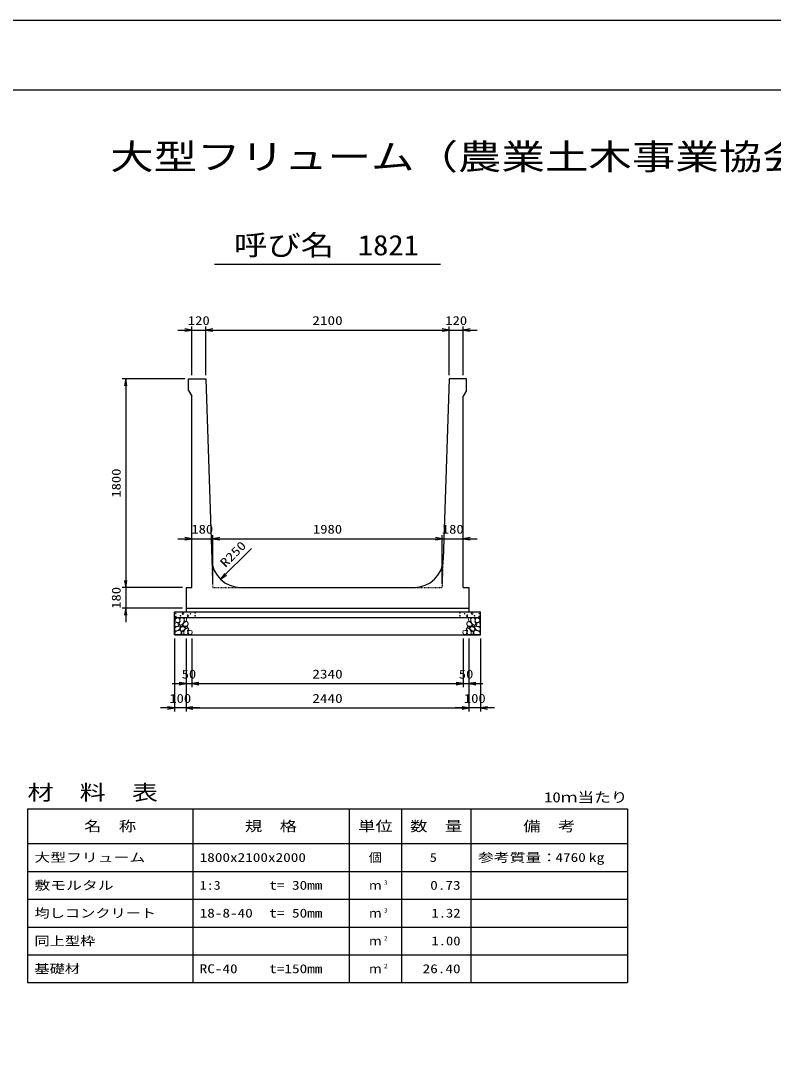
# Model space of a CAD drawing. Units: millimetres at full size. Extents: x 0 to 25230, y 0 to 17820.
# Drawn here: x 8469 to 14960, y 8910 to 17820 of the extents above; entities that cross this region are included whole.
import ezdxf
from ezdxf.enums import TextEntityAlignment as Align

# ---------------------------------------------------------------- set-up
doc = ezdxf.new("R2010")
doc.units = ezdxf.units.MM
doc.linetypes.add('DASHED_SPACED', pattern=[12, 6, -6])
for name, color, linetype, lineweight in [('0_2', 7, 'Continuous', 25), ('D-DCR-HCHn', 4, 'Continuous', 9), ('D-MTR-FRAM', 7, 'Continuous', 25), ('D-MTR-LINE', 7, 'Continuous', 25), ('D-STR-DIM', 7, 'Continuous', 25), ('D-STR-STRn', 1, 'Continuous', 25), ('D-TTL', 2, 'Continuous', 25), ('D-TTL-TXT', 7, 'Continuous', 25)]:
    doc.layers.add(name, color=color, linetype=linetype, lineweight=lineweight)
doc.layers.add('D-MTR', color=7, linetype='Continuous')
doc.layers.add('D-MTR-TXT', color=7, linetype='Continuous')
doc.styles.add('ＭＳ ゴシック', font='')
doc.styles.get('ＭＳ ゴシック').set_extended_font_data('MS Gothic')

# ---------------------------------------------------------------- blocks, each defined once
blk = doc.blocks.new('open_arrow')
at = {"color": 0, "linetype": 'Continuous', "lineweight": -2}
blk.add_lwpolyline([(7.5, 1.25), (0, 0), (7.5, -1.25)], dxfattribs=at)

msp = doc.modelspace()

# ---------------------------------------------------------------- linework, layer by layer
at = {"layer": '0_2'}
for p, q in [((9895, 12490), (9895, 12070)), ((9945, 12490), (9945, 12070)), ((9945, 12490), (9945, 12070)), ((12285, 12490), (12285, 12070)), ((9775, 12100), (10065, 12100)), ((9945, 12100), (12285, 12100))]:
    msp.add_line(p, q, dxfattribs=at)
at = {"layer": 'D-DCR-HCHn'}
for points in [[(9833.399, 12663.696), (9817.796, 12667.163), (9803.928, 12660.228), (9802.194, 12644.626), (9805.661, 12632.491), (9822.997, 12627.29), (9835.132, 12627.29), (9840.333, 12635.958), (9840.333, 12655.028)], [(9847.267, 12665.429), (9842.067, 12649.827), (9843.8, 12632.491), (9831.665, 12613.421), (9847.267, 12604.753), (9864.603, 12613.421), (9875.005, 12627.29), (9878.472, 12649.827), (9875.005, 12661.962), (9864.603, 12667.163)], [(9880.206, 12661.962), (9880.206, 12641.159), (9888.874, 12635.958), (9897.542, 12641.159), (9899.275, 12653.294), (9897.542, 12663.696), (9885.407, 12667.163)], [(12349.794, 12661.962), (12349.794, 12641.159), (12341.126, 12635.958), (12332.458, 12641.159), (12330.725, 12653.294), (12332.458, 12663.696), (12344.593, 12667.163)], [(12382.733, 12665.429), (12387.933, 12649.827), (12386.2, 12632.491), (12398.335, 12613.421), (12382.733, 12604.753), (12365.397, 12613.421), (12354.995, 12627.29), (12351.528, 12649.827), (12354.995, 12661.962), (12365.397, 12667.163)], [(12396.601, 12663.696), (12412.204, 12667.163), (12426.072, 12660.228), (12427.806, 12644.626), (12424.339, 12632.491), (12407.003, 12627.29), (12394.868, 12627.29), (12389.667, 12635.958), (12389.667, 12655.028)], [(9800.46, 12620.356), (9795.26, 12604.753), (9802.194, 12594.352), (9819.53, 12592.618), (9831.366, 12597.699), (9826.464, 12609.954), (9829.932, 12616.889), (9822.997, 12623.823), (9812.596, 12627.29)], [(9833.366, 12562.757), (9846.208, 12582.019), (9844.603, 12586.834), (9826.946, 12591.65), (9810.894, 12590.045), (9799.658, 12580.414), (9798.052, 12569.177), (9799.658, 12557.941), (9812.499, 12554.731)], [(9850.735, 12604.753), (9842.067, 12597.819), (9845.534, 12592.618), (9857.669, 12592.618), (9862.87, 12594.352), (9866.337, 12601.286), (9861.136, 12606.487)], [(9878.311, 12562.757), (9886.337, 12582.019), (9879.916, 12590.045), (9860.654, 12590.045), (9852.628, 12586.834), (9844.603, 12575.598), (9844.603, 12565.967), (9852.628, 12553.125), (9862.259, 12551.52)], [(9876.739, 12623.823), (9868.071, 12603.02), (9875.005, 12594.352), (9895.808, 12594.352), (9904.476, 12597.819), (9913.144, 12609.954), (9913.144, 12620.356), (9904.476, 12634.224), (9894.074, 12635.958)], [(9905.599, 12524.232), (9910.415, 12538.679), (9908.81, 12554.731), (9920.046, 12572.388), (9905.599, 12580.414), (9889.548, 12572.388), (9879.916, 12559.546), (9876.706, 12538.679), (9879.916, 12527.443), (9889.548, 12522.627)], [(9902.389, 12580.414), (9910.415, 12586.834), (9907.204, 12591.65), (9895.968, 12591.65), (9891.153, 12590.045), (9887.942, 12583.624), (9892.758, 12578.808)], [(12324.401, 12524.232), (12319.585, 12538.679), (12321.19, 12554.731), (12309.954, 12572.388), (12324.401, 12580.414), (12340.452, 12572.388), (12350.084, 12559.546), (12353.294, 12538.679), (12350.084, 12527.443), (12340.452, 12522.627)], [(12353.261, 12623.823), (12361.929, 12603.02), (12354.995, 12594.352), (12334.192, 12594.352), (12325.524, 12597.819), (12316.856, 12609.954), (12316.856, 12620.356), (12325.524, 12634.224), (12335.926, 12635.958)], [(12327.611, 12580.414), (12319.585, 12586.834), (12322.796, 12591.65), (12334.032, 12591.65), (12338.847, 12590.045), (12342.058, 12583.624), (12337.242, 12578.808)], [(12351.689, 12562.757), (12343.663, 12582.019), (12350.084, 12590.045), (12369.346, 12590.045), (12377.372, 12586.834), (12385.397, 12575.598), (12385.397, 12565.967), (12377.372, 12553.125), (12367.741, 12551.52)], [(12379.265, 12604.753), (12387.933, 12597.819), (12384.466, 12592.618), (12372.331, 12592.618), (12367.13, 12594.352), (12363.663, 12601.286), (12368.864, 12606.487)], [(12396.634, 12562.757), (12383.792, 12582.019), (12385.397, 12586.834), (12403.054, 12591.65), (12419.106, 12590.045), (12430.342, 12580.414), (12431.948, 12569.177), (12430.342, 12557.941), (12417.501, 12554.731)], [(12429.54, 12620.356), (12434.74, 12604.753), (12427.806, 12594.352), (12410.47, 12592.618), (12398.634, 12597.699), (12403.536, 12609.954), (12400.068, 12616.889), (12407.003, 12623.823), (12417.404, 12627.29)], [(9839.787, 12522.627), (9851.023, 12527.443), (9854.234, 12543.494), (9847.813, 12554.731), (9836.577, 12557.941), (9822.13, 12556.336), (9806.078, 12549.915), (9798.052, 12540.284), (9798.052, 12529.048), (9802.868, 12522.627), (9822.13, 12524.232)], [(9875.101, 12527.443), (9875.101, 12546.705), (9867.075, 12551.52), (9859.049, 12546.705), (9857.444, 12535.469), (9859.049, 12525.837), (9870.285, 12522.627)], [(9918.441, 12525.837), (9932.887, 12522.627), (9945.729, 12529.048), (9947.334, 12543.494), (9944.124, 12554.731), (9928.072, 12559.546), (9916.836, 12559.546), (9912.02, 12551.52), (9912.02, 12533.863)], [(12311.559, 12525.837), (12297.113, 12522.627), (12284.271, 12529.048), (12282.666, 12543.494), (12285.876, 12554.731), (12301.928, 12559.546), (12313.164, 12559.546), (12317.98, 12551.52), (12317.98, 12533.863)], [(12354.899, 12527.443), (12354.899, 12546.705), (12362.925, 12551.52), (12370.951, 12546.705), (12372.556, 12535.469), (12370.951, 12525.837), (12359.715, 12522.627)], [(12390.213, 12522.627), (12378.977, 12527.443), (12375.766, 12543.494), (12382.187, 12554.731), (12393.423, 12557.941), (12407.87, 12556.336), (12423.922, 12549.915), (12431.948, 12540.284), (12431.948, 12529.048), (12427.132, 12522.627), (12407.87, 12524.232)]]:
    msp.add_lwpolyline(points, close=True, dxfattribs=at)
for centre, radius in [((9805.727, 12703.955), 3), ((9806.869, 12678.91), 3), ((9847.292, 12685.752), 3), ((9868.336, 12703.955), 7.5), ((9911.664, 12684.961), 7.5), ((9932.708, 12703.164), 3), ((9973.131, 12710.006), 3), ((9974.273, 12684.961), 3), ((12255.727, 12684.961), 3), ((12256.869, 12710.006), 3), ((12297.292, 12703.164), 3), ((12318.336, 12684.961), 7.5), ((12361.664, 12703.955), 7.5), ((12382.708, 12685.752), 3), ((12423.131, 12678.91), 3), ((12424.273, 12703.955), 3)]:
    msp.add_circle(centre, radius, dxfattribs=at)
at = {"layer": 'D-MTR-FRAM'}
for p, q in [((8527.5, 11020), (13702.5, 11020)), ((8527.5, 11020), (8527.5, 9520)), ((13702.5, 11020), (13702.5, 9520)), ((8527.5, 9520), (13702.5, 9520))]:
    msp.add_line(p, q, dxfattribs=at)
at = {"layer": 'D-MTR-LINE'}
for p, q in [((9952.5, 11020), (9952.5, 9520)), ((11302.5, 11020), (11302.5, 9520)), ((11752.5, 11020), (11752.5, 9520)), ((12352.5, 11020), (12352.5, 9520)), ((8527.5, 10720), (13702.5, 10720)), ((8527.5, 10480), (13702.5, 10480)), ((8527.5, 10240), (13702.5, 10240)), ((8527.5, 10000), (13702.5, 10000)), ((8527.5, 9760), (13702.5, 9760))]:
    msp.add_line(p, q, dxfattribs=at)
at = {"layer": 'D-STR-DIM'}
for p, q in [((9825, 15150), (10185, 15150)), ((9945, 14760), (9945, 15180)), ((10065, 14760), (10065, 15180)), ((10065, 14760), (10065, 15180)), ((10065, 15150), (12165, 15150)), ((12045, 15150), (12405, 15150)), ((12165, 14760), (12165, 15180)), ((12165, 14760), (12165, 15180)), ((12285, 14760), (12285, 15180)), ((9885, 14730), (9345, 14730)), ((9375, 14730), (9375, 12930)), ((10125, 12960), (10125, 13380)), ((10125, 12960), (10125, 13380)), ((12105, 12960), (12105, 13380)), ((12105, 12960), (12105, 13380)), ((9825, 13350), (10245, 13350)), ((10125, 13350), (12105, 13350)), ((11985, 13350), (12405, 13350)), ((10192.998, 13000.303), (10458.163, 13265.468)), ((9375, 13050), (9375, 12630)), ((9865, 12930), (9345, 12930)), ((9865, 12930), (9345, 12930)), ((9865, 12750), (9345, 12750)), ((9795, 12490), (9795, 11860)), ((9895, 12490), (9895, 11860)), ((9895, 12490), (9895, 11860)), ((12285, 12490), (12285, 12070)), ((12335, 12490), (12335, 11860)), ((12335, 12490), (12335, 11860)), ((12335, 12490), (12335, 12070)), ((12435, 12490), (12435, 11860)), ((12165, 12100), (12455, 12100)), ((10015, 11890), (9675, 11890)), ((9895, 11890), (12335, 11890)), ((12555, 11890), (12215, 11890))]:
    msp.add_line(p, q, dxfattribs=at)
at = {"layer": 'D-STR-STRn'}
for p, q in [((9915, 14730), (10065, 14730)), ((9915, 14630), (9915, 14730)), ((10065, 14730), (10116.944, 13171.671)), ((12165, 14730), (12113.056, 13171.671)), ((12315, 14730), (12165, 14730)), ((12315, 14630), (12315, 14730)), ((9915, 14630), (9945, 14580)), ((12315, 14630), (12285, 14580)), ((9945, 12930), (9945, 14580)), ((12285, 12930), (12285, 14580)), ((9895, 12930), (9895, 12750)), ((9895, 12930), (9945, 12930)), ((10366.806, 12930), (11863.194, 12930)), ((12285, 12930), (12335, 12930)), ((12335, 12930), (12335, 12750)), ((9895, 12750), (12335, 12750)), ((9895, 12750), (9895, 12720)), ((12335, 12750), (12335, 12720)), ((9795, 12520), (9795, 12720)), ((9795, 12720), (12435, 12720)), ((9795, 12670), (12435, 12670)), ((12435, 12520), (12435, 12720)), ((9795, 12520), (12435, 12520))]:
    msp.add_line(p, q, dxfattribs=at)
at = {"layer": 'D-STR-STRn', "color": 2, "linetype": 'DASHED_SPACED'}
for p, q in [((10116.944, 13171.671), (10125, 12930)), ((12105, 12930), (12113.056, 13171.671)), ((10125, 12930), (10366.806, 12930)), ((11863.194, 12930), (12105, 12930))]:
    msp.add_line(p, q, dxfattribs=at)
at = {"layer": 'D-STR-STRn'}
for centre, start, end in [((10366.806, 13180), 181.90915, 270), ((11863.194, 13180), 270, 358.09085)]:
    msp.add_arc(centre, 250, start, end, dxfattribs=at)
at = {"layer": 'D-TTL'}
for points in [[(0, 0), (25230, 0), (25230, 17820), (0, 17820)], [(600, 600), (24630, 600), (24630, 17220), (600, 17220)]]:
    msp.add_lwpolyline(points, close=True, dxfattribs=at)
at = {"layer": 'D-TTL-TXT'}
msp.add_line((10140, 15720), (12090, 15720), dxfattribs=at)

# ---------------------------------------------------------------- block references
at = {"layer": '0_2', "xscale": 8, "yscale": 8, "rotation": 180}
for p in [(9895, 12100), (12285, 12100)]:
    msp.add_blockref('open_arrow', p, dxfattribs=at)
at = {"layer": '0_2', "xscale": 8, "yscale": 8}
msp.add_blockref('open_arrow', (9945, 12100), dxfattribs=at)
msp.add_blockref('open_arrow', (9945, 12100), dxfattribs=at)
at = {"layer": 'D-STR-DIM', "xscale": 8, "yscale": 8}
for p, rotation in [((9945, 15150), 180), ((12165, 15150), 180), ((12165, 15150), 180), ((9375, 14730), 270), ((9945, 13350), 180), ((12105, 13350), 180), ((12105, 13350), 180), ((10192.998, 13000.303), 45), ((9375, 12930), 90), ((9375, 12930), 90), ((9375, 12750), 270), ((12285, 12100), 180), ((9795, 11890), 180), ((12335, 11890), 180), ((12335, 11890), 180)]:
    msp.add_blockref('open_arrow', p, dxfattribs=dict(at, rotation=rotation))
for p in [(10065, 15150), (10065, 15150), (12285, 15150), (10125, 13350), (10125, 13350), (12285, 13350), (12335, 12100), (9895, 11890), (9895, 11890), (12435, 11890)]:
    msp.add_blockref('open_arrow', p, dxfattribs=at)

# ---------------------------------------------------------------- texts
at = {"layer": '0_2', "style": 'ＭＳ ゴシック'}
for s, width, p in [('50', 1.2, (9920, 12182.5)), ('2340', 1.25, (11115, 12182.5))]:
    msp.add_text(s, height=76.98, dxfattribs=dict(at, width=width)).set_placement(p, align=Align.MIDDLE_CENTER)
at = {"layer": 'D-MTR', "style": 'ＭＳ ゴシック', "width": 1.25}
msp.add_text('材\u3000料\u3000表', height=132, dxfattribs=at).set_placement((8527.5, 11056), align=Align.BOTTOM_LEFT)
at = {"layer": 'D-MTR', "style": 'ＭＳ ゴシック', "width": 1.2}
msp.add_text('10ｍ当たり', height=87.98, dxfattribs=at).set_placement((13702.5, 11049), align=Align.BOTTOM_RIGHT)
at = {"layer": 'D-MTR-TXT', "style": 'ＭＳ ゴシック'}
for s, height, width, p in [('名\u3000称', 87.98, 1.25, (9240, 10870)), ('規\u3000格', 87.98, 1.25, (10627.5, 10870)), ('単位', 87.98, 1.25, (11527.5, 10870)), ('数\u3000量', 87.98, 1.25, (12052.5, 10870)), ('備\u3000考', 87.98, 1.25, (13027.5, 10870)), ('個', 76.98, 1.1, (11527.5, 10600))]:
    msp.add_text(s, height=height, dxfattribs=dict(at, width=width)).set_placement(p, align=Align.MIDDLE_CENTER)
for s, width, p in [('大型フリューム', 1.3, (8587.5, 10600)), ('1800x2100x2000', 1.25, (10012.5, 10600)), ('参考質量：    kg', 1.3, (12412.5, 10600)), ('敷モルタル', 1.3, (8587.5, 10360)), ('1:3', 1.15, (10012.5, 10360)), ('t= 30mm', 1.25, (10612.5, 10360)), ('均しコンクリート', 1.25, (8587.5, 10120)), ('18-8-40', 1.25, (10012.5, 10120)), ('t= 50mm', 1.25, (10612.5, 10120)), ('同上型枠', 1.25, (8587.5, 9880)), ('基礎材', 1.25, (8587.5, 9640)), ('RC-40', 1.25, (10012.5, 9640)), ('t=150mm', 1.25, (10612.5, 9640))]:
    msp.add_text(s, height=76.98, dxfattribs=dict(at, width=width)).set_placement(p, align=Align.MIDDLE_LEFT)
for s, width, p in [('5', 1.15, (12057.83, 10600)), ('4760', 1.25, (13342.5, 10600)), ('0.73', 1.25, (12262.5, 10360)), ('1.32', 1.2, (12262.5, 10120)), ('1.00', 1.2, (12262.5, 9880)), ('26.40', 1.25, (12262.5, 9640))]:
    msp.add_text(s, height=76.98, dxfattribs=dict(at, width=width)).set_placement(p, align=Align.MIDDLE_RIGHT)
for p in [(11527.5, 10360), (11527.5, 10120), (11527.5, 9880), (11527.5, 9640)]:
    msp.add_text('ｍ', height=76.98, dxfattribs=at).set_placement(p, align=Align.MIDDLE_CENTER)
at = {"layer": 'D-MTR-TXT', "style": 'ＭＳ ゴシック', "width": 1.15}
for s, p in [('3', (11602.5, 10353)), ('3', (11602.5, 10113)), ('2', (11602.5, 9873)), ('2', (11602.5, 9633))]:
    msp.add_text(s, height=38.49, dxfattribs=at).set_placement(p, align=Align.BOTTOM_LEFT)
at = {"layer": 'D-STR-DIM', "style": 'ＭＳ ゴシック'}
for s, width, p in [('120', 1.2, (10005, 15232.5)), ('2100', 1.25, (11115, 15232.5)), ('120', 1.2, (12225, 15232.5)), ('180', 1.2, (10035, 13432.5)), ('1980', 1.2, (11115, 13432.5)), ('180', 1.2, (12195, 13432.5)), ('50', 1.2, (12310, 12182.5)), ('100', 1.2, (9845, 11972.5)), ('2440', 1.25, (11115, 11972.5)), ('100', 1.2, (12385, 11972.5))]:
    msp.add_text(s, height=76.98, dxfattribs=dict(at, width=width)).set_placement(p, align=Align.MIDDLE_CENTER)
at = {"layer": 'D-STR-DIM', "style": 'ＭＳ ゴシック', "width": 1.2}
for s, p in [('1800', (9292.5, 13830)), ('180', (9292.5, 12840))]:
    msp.add_text(s, height=76.98, rotation=90, dxfattribs=at).set_placement(p, align=Align.MIDDLE_CENTER)
at = {"layer": 'D-STR-DIM', "style": 'ＭＳ ゴシック', "width": 1.25}
msp.add_text('R250', height=76.98, rotation=45, dxfattribs=at).set_placement((10251.408, 13081.34), align=Align.BOTTOM_LEFT)
at = {"layer": 'D-TTL-TXT', "style": 'ＭＳ ゴシック'}
for s, height, width, p in [('大型フリューム（農業土木事業協会型）', 219.9, 1.25, (12615, 16470)), ('呼び名', 176, 1.2, (10740, 15742.5)), ('1821', 176, 1.1, (11640, 15742.5))]:
    msp.add_text(s, height=height, dxfattribs=dict(at, width=width)).set_placement(p, align=Align.BOTTOM_CENTER)

doc.saveas('drawing.dxf')
